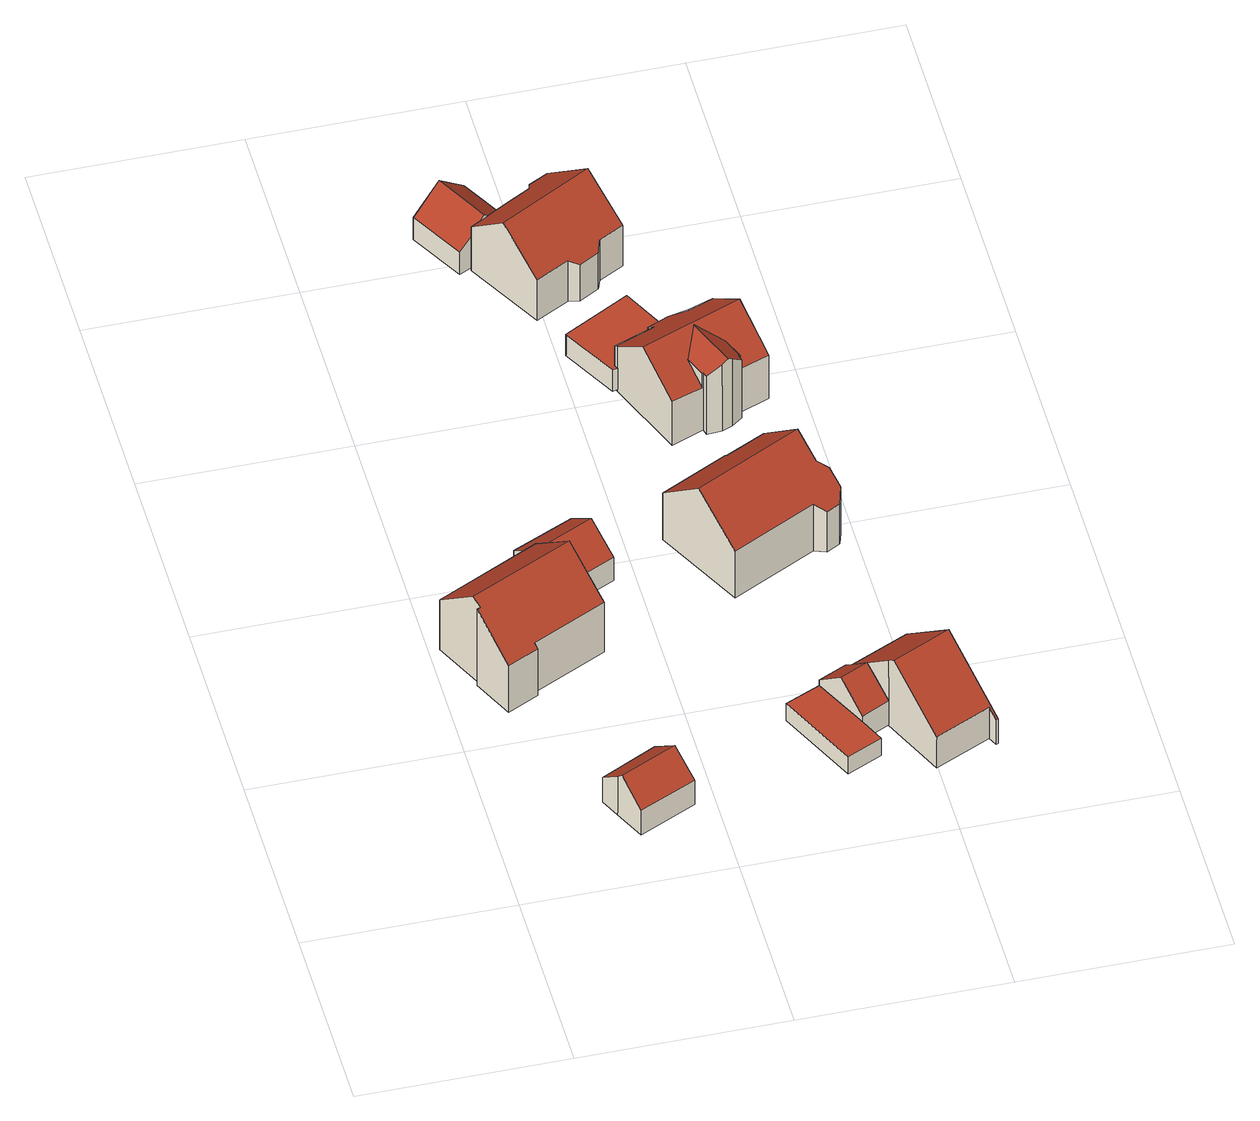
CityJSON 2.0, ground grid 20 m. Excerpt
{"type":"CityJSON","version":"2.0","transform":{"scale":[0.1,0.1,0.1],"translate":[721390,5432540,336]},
"CityObjects":{
"building1":{"type":"Building","attributes":{"Gemeindeschluessel":"09375199","HoeheDach":"346.785","HoeheGrund":"341.626","Methode":"1000","NiedrigsteTraufeDesGebaeudes":"344.607","Geometrietyp2DReferenz":"3000","measuredHeight":5.16,"function":"31001_2000","roofType":"3100"},"geometry":[{"type":"Solid","lod":"2","boundaries":[[[[0,1,2,3]],[[4,5,6,1,0]],[[7,8,3,2]],[[6,9,7,2,1]],[[4,10,11,5]],[[11,10,8,7,9]],[[11,9,6,5]],[[0,3,8,10,4]]]],"semantics":{"surfaces":[{"type":"WallSurface","Flaeche":"18.184","Z_MAX":"2.988","Z_MAX_ASL":"344.614","Z_MIN":"0.000","Z_MIN_ASL":"341.626"},{"type":"GroundSurface","Flaeche":"32.939","Z_MAX":"0.000","Z_MAX_ASL":"341.626","Z_MIN":"0.000","Z_MIN_ASL":"341.626"},{"type":"RoofSurface","Dachneigung":"51.475","Dachorientierung":"154.590","Flaeche":"21.154","Z_MAX":"5.159","Z_MAX_ASL":"346.785","Z_MIN":"2.986","Z_MIN_ASL":"344.612"},{"type":"WallSurface","Flaeche":"22.252","Z_MAX":"5.159","Z_MAX_ASL":"346.785","Z_MIN":"0.000","Z_MIN_ASL":"341.626"},{"type":"WallSurface","Flaeche":"8.276","Z_MAX":"4.716","Z_MAX_ASL":"346.342","Z_MIN":"0.000","Z_MIN_ASL":"341.626"},{"type":"RoofSurface","Dachneigung":"51.466","Dachorientierung":"334.587","Flaeche":"20.952","Z_MAX":"5.159","Z_MAX_ASL":"346.785","Z_MIN":"2.981","Z_MIN_ASL":"344.607"},{"type":"WallSurface","Flaeche":"18.061","Z_MAX":"3.010","Z_MAX_ASL":"344.636","Z_MIN":"0.000","Z_MIN_ASL":"341.626"},{"type":"WallSurface","Flaeche":"13.859","Z_MAX":"5.159","Z_MAX_ASL":"346.785","Z_MIN":"0.000","Z_MIN_ASL":"341.626"}],"values":[[0,1,2,3,4,5,6,7]]}}]},
"building2":{"type":"Building","attributes":{"Gemeindeschluessel":"09375199","HoeheDach":"349.810","HoeheGrund":"339.730","Methode":"2000","NiedrigsteTraufeDesGebaeudes":"345.390","Geometrietyp2DReferenz":"3000","measuredHeight":10.08,"function":"31001_1000","roofType":"3100"},"address":[{"Country":"Germany","Locality":"Sinzing","ThoroughfareName":"Jasminweg 4"}],"geometry":[{"type":"Solid","lod":"2","boundaries":[[[[12,13,14,15]],[[16,17,18,19]],[[20,21,22,23,24]],[[17,16,22,21]],[[12,25,26,27,13]],[[23,27,26,28,24]],[[29,28,26,25]],[[20,24,28,29]],[[15,14,30,31]],[[17,21,20,29,25,12,15,31,18]],[[16,19,30,14,13,27,23,22]],[[31,30,19,18]]]],"semantics":{"surfaces":[{"type":"WallSurface","Flaeche":"48.650","Z_MAX":"6.080","Z_MAX_ASL":"345.810","Z_MIN":"-0.000","Z_MIN_ASL":"339.730"},{"type":"WallSurface","Flaeche":"32.983","Z_MAX":"9.340","Z_MAX_ASL":"349.070","Z_MIN":"-0.000","Z_MIN_ASL":"339.730"},{"type":"WallSurface","Flaeche":"46.934","Z_MAX":"10.080","Z_MAX_ASL":"349.810","Z_MIN":"-0.000","Z_MIN_ASL":"339.730"},{"type":"WallSurface","Flaeche":"3.471","Z_MAX":"9.341","Z_MAX_ASL":"349.071","Z_MIN":"-0.000","Z_MIN_ASL":"339.730"},{"type":"WallSurface","Flaeche":"54.333","Z_MAX":"10.080","Z_MAX_ASL":"349.810","Z_MIN":"-0.000","Z_MIN_ASL":"339.730"},{"type":"RoofSurface","Dachneigung":"50.076","Dachorientierung":"336.356","Flaeche":"67.845","Z_MAX":"10.080","Z_MAX_ASL":"349.810","Z_MIN":"6.116","Z_MIN_ASL":"345.846"},{"type":"WallSurface","Flaeche":"22.586","Z_MAX":"8.678","Z_MAX_ASL":"348.408","Z_MIN":"-0.000","Z_MIN_ASL":"339.730"},{"type":"WallSurface","Flaeche":"67.449","Z_MAX":"6.125","Z_MAX_ASL":"345.855","Z_MIN":"-0.000","Z_MIN_ASL":"339.730"},{"type":"WallSurface","Flaeche":"2.944","Z_MAX":"6.079","Z_MAX_ASL":"345.809","Z_MIN":"-0.000","Z_MIN_ASL":"339.730"},{"type":"GroundSurface","Flaeche":"107.548","Z_MAX":"-0.000","Z_MAX_ASL":"339.730","Z_MIN":"-0.000","Z_MIN_ASL":"339.730"},{"type":"RoofSurface","Dachneigung":"50.076","Dachorientierung":"156.356","Flaeche":"72.394","Z_MAX":"10.080","Z_MAX_ASL":"349.810","Z_MIN":"5.659","Z_MIN_ASL":"345.390"},{"type":"WallSurface","Flaeche":"18.781","Z_MAX":"5.660","Z_MAX_ASL":"345.390","Z_MIN":"-0.000","Z_MIN_ASL":"339.730"}],"values":[[0,1,2,3,4,5,6,7,8,9,10,11]]}}]},
"building3":{"type":"Building","attributes":{"Gemeindeschluessel":"09375199","HoeheDach":"344.920","HoeheGrund":"339.680","Methode":"2000","NiedrigsteTraufeDesGebaeudes":"342.482","Geometrietyp2DReferenz":"3000","measuredHeight":5.24,"function":"31001_2000","roofType":"3100"},"geometry":[{"type":"Solid","lod":"2","boundaries":[[[[29,32,33,34,35]],[[32,36,37,38,33]],[[39,40,25,29,35]],[[33,38,41,34]],[[39,41,38,37,40]],[[35,34,41,39]],[[25,36,32,29]],[[40,37,36,25]]]],"semantics":{"surfaces":[{"type":"WallSurface","Flaeche":"12.473","Z_MAX":"5.240","Z_MAX_ASL":"344.920","Z_MIN":"0.000","Z_MIN_ASL":"339.680"},{"type":"RoofSurface","Dachneigung":"52.768","Dachorientierung":"154.739","Flaeche":"25.948","Z_MAX":"5.240","Z_MAX_ASL":"344.920","Z_MIN":"2.802","Z_MIN_ASL":"342.482"},{"type":"GroundSurface","Flaeche":"38.730","Z_MAX":"0.000","Z_MAX_ASL":"339.680","Z_MIN":"0.000","Z_MIN_ASL":"339.680"},{"type":"RoofSurface","Dachneigung":"52.755","Dachorientierung":"334.736","Flaeche":"22.701","Z_MAX":"5.240","Z_MAX_ASL":"344.920","Z_MIN":"3.117","Z_MIN_ASL":"342.797"},{"type":"WallSurface","Flaeche":"24.496","Z_MAX":"5.240","Z_MAX_ASL":"344.920","Z_MIN":"0.000","Z_MIN_ASL":"339.680"},{"type":"WallSurface","Flaeche":"20.187","Z_MAX":"3.117","Z_MAX_ASL":"342.797","Z_MIN":"0.000","Z_MIN_ASL":"339.680"},{"type":"WallSurface","Flaeche":"12.095","Z_MAX":"5.122","Z_MAX_ASL":"344.802","Z_MIN":"0.000","Z_MIN_ASL":"339.680"},{"type":"WallSurface","Flaeche":"18.184","Z_MAX":"2.822","Z_MAX_ASL":"342.502","Z_MIN":"0.000","Z_MIN_ASL":"339.680"}],"values":[[0,1,2,3,4,5,6,7]]}}]},
"building4":{"type":"Building","attributes":{"Gemeindeschluessel":"09375199","HoeheDach":"340.840","HoeheGrund":"338.660","Methode":"2000","NiedrigsteTraufeDesGebaeudes":"340.840","Geometrietyp2DReferenz":"3000","measuredHeight":2.18,"function":"51009_1610","roofType":"1000"},"geometry":[{"type":"Solid","lod":"2","boundaries":[[[[42,43,44,45]],[[44,43,46,47,48]],[[45,44,48,49]],[[49,48,47,50]],[[50,47,46,51]],[[49,50,51,42,45]],[[51,46,43,42]]]],"semantics":{"surfaces":[{"type":"WallSurface","Flaeche":"8.160","Z_MAX":"2.180","Z_MAX_ASL":"340.840","Z_MIN":"0.000","Z_MIN_ASL":"338.660"},{"type":"RoofSurface","Dachneigung":"90.000","Dachorientierung":"-1.000","Flaeche":"32.106","Z_MAX":"2.180","Z_MAX_ASL":"340.840","Z_MIN":"2.180","Z_MIN_ASL":"340.840"},{"type":"WallSurface","Flaeche":"18.801","Z_MAX":"2.180","Z_MAX_ASL":"340.840","Z_MIN":"0.000","Z_MIN_ASL":"338.660"},{"type":"WallSurface","Flaeche":"8.083","Z_MAX":"2.180","Z_MAX_ASL":"340.840","Z_MIN":"0.000","Z_MIN_ASL":"338.660"},{"type":"WallSurface","Flaeche":"13.081","Z_MAX":"2.180","Z_MAX_ASL":"340.840","Z_MIN":"0.000","Z_MIN_ASL":"338.660"},{"type":"GroundSurface","Flaeche":"32.106","Z_MAX":"0.000","Z_MAX_ASL":"338.660","Z_MIN":"0.000","Z_MIN_ASL":"338.660"},{"type":"WallSurface","Flaeche":"5.705","Z_MAX":"2.180","Z_MAX_ASL":"340.840","Z_MIN":"0.000","Z_MIN_ASL":"338.660"}],"values":[[0,1,2,3,4,5,6]]}}]},
"building5":{"type":"Building","attributes":{"Gemeindeschluessel":"09375199","HoeheDach":"343.990","HoeheGrund":"338.570","Methode":"2000","NiedrigsteTraufeDesGebaeudes":"341.507","Geometrietyp2DReferenz":"3000","measuredHeight":5.42,"function":"31001_2000","roofType":"3100"},"geometry":[{"type":"Solid","lod":"2","boundaries":[[[[52,53,54,55,56]],[[57,54,53,58,59]],[[57,59,60,61,62]],[[63,58,53,52]],[[62,55,54,57]],[[59,58,63,60]],[[61,56,55,62]],[[60,63,52,56,61]]]],"semantics":{"surfaces":[{"type":"RoofSurface","Dachneigung":"50.420","Dachorientierung":"334.872","Flaeche":"11.569","Z_MAX":"5.420","Z_MAX_ASL":"343.990","Z_MIN":"2.937","Z_MIN_ASL":"341.507"},{"type":"WallSurface","Flaeche":"21.763","Z_MAX":"5.420","Z_MAX_ASL":"343.990","Z_MIN":"0.000","Z_MIN_ASL":"338.570"},{"type":"GroundSurface","Flaeche":"17.851","Z_MAX":"0.000","Z_MAX_ASL":"338.570","Z_MIN":"0.000","Z_MIN_ASL":"338.570"},{"type":"RoofSurface","Dachneigung":"50.407","Dachorientierung":"154.884","Flaeche":"11.592","Z_MAX":"5.420","Z_MAX_ASL":"343.990","Z_MIN":"2.941","Z_MIN_ASL":"341.511"},{"type":"WallSurface","Flaeche":"3.303","Z_MAX":"3.757","Z_MAX_ASL":"342.327","Z_MIN":"0.000","Z_MIN_ASL":"338.570"},{"type":"WallSurface","Flaeche":"8.780","Z_MAX":"2.941","Z_MAX_ASL":"341.511","Z_MIN":"0.000","Z_MIN_ASL":"338.570"},{"type":"WallSurface","Flaeche":"8.736","Z_MAX":"2.942","Z_MAX_ASL":"341.512","Z_MIN":"0.000","Z_MIN_ASL":"338.570"},{"type":"WallSurface","Flaeche":"25.079","Z_MAX":"5.420","Z_MAX_ASL":"343.990","Z_MIN":"0.000","Z_MIN_ASL":"338.570"}],"values":[[0,1,2,3,4,5,6,7]]}}]},
"building6":{"type":"Building","attributes":{"Gemeindeschluessel":"09375199","HoeheDach":"342.050","HoeheGrund":"336.750","Methode":"2000","NiedrigsteTraufeDesGebaeudes":"339.459","Geometrietyp2DReferenz":"3000","measuredHeight":5.3,"function":"31001_2463","roofType":"3100"},"geometry":[{"type":"Solid","lod":"2","boundaries":[[[[64,65,66,67,68]],[[69,70,71,72,73]],[[64,68,69,73,74]],[[73,72,75,74]],[[71,70,67,66]],[[74,75,65,64]],[[68,67,70,69]],[[75,72,71,66,65]]]],"semantics":{"surfaces":[{"type":"WallSurface","Flaeche":"24.214","Z_MAX":"5.300","Z_MAX_ASL":"342.050","Z_MIN":"0.000","Z_MIN_ASL":"336.750"},{"type":"WallSurface","Flaeche":"19.758","Z_MAX":"5.300","Z_MAX_ASL":"342.050","Z_MIN":"0.000","Z_MIN_ASL":"336.750"},{"type":"GroundSurface","Flaeche":"35.980","Z_MAX":"0.000","Z_MAX_ASL":"336.750","Z_MIN":"0.000","Z_MIN_ASL":"336.750"},{"type":"WallSurface","Flaeche":"4.546","Z_MAX":"3.890","Z_MAX_ASL":"340.640","Z_MIN":"0.000","Z_MIN_ASL":"336.750"},{"type":"RoofSurface","Dachneigung":"49.475","Dachorientierung":"61.635","Flaeche":"23.326","Z_MAX":"5.300","Z_MAX_ASL":"342.050","Z_MIN":"2.709","Z_MIN_ASL":"339.459"},{"type":"WallSurface","Flaeche":"16.408","Z_MAX":"2.713","Z_MAX_ASL":"339.463","Z_MIN":"0.000","Z_MIN_ASL":"336.750"},{"type":"WallSurface","Flaeche":"15.705","Z_MAX":"2.726","Z_MAX_ASL":"339.476","Z_MIN":"0.000","Z_MIN_ASL":"336.750"},{"type":"RoofSurface","Dachneigung":"49.488","Dachorientierung":"241.639","Flaeche":"24.004","Z_MAX":"5.300","Z_MAX_ASL":"342.050","Z_MIN":"2.713","Z_MIN_ASL":"339.463"}],"values":[[0,1,2,3,4,5,6,7]]}}]},
"building7":{"type":"Building","attributes":{"Gemeindeschluessel":"09375199","HoeheDach":"346.865","HoeheGrund":"337.070","Methode":"2000","NiedrigsteTraufeDesGebaeudes":"342.027","Geometrietyp2DReferenz":"3000","measuredHeight":9.79,"function":"31001_1000","roofType":"3100"},"address":[{"Country":"Germany","Locality":"Sinzing","ThoroughfareName":"Jasminweg 2"}],"geometry":[{"type":"Solid","lod":"2","boundaries":[[[[76,77,78,79]],[[80,81,82,83]],[[84,85,86,87]],[[88,89,77,76]],[[90,91,92,93,94]],[[95,79,78,96,97]],[[98,99,87,86]],[[84,87,99,94,93,96,78,77,89]],[[90,94,99,98]],[[95,97,81,80]],[[85,84,89,88]],[[83,82,92,91]],[[96,93,92,82,81,97]],[[85,88,76,79,95,80,83,91,90,98,86]]]],"semantics":{"surfaces":[{"type":"WallSurface","Flaeche":"51.374","Z_MAX":"5.698","Z_MAX_ASL":"342.768","Z_MIN":"-0.000","Z_MIN_ASL":"337.070"},{"type":"WallSurface","Flaeche":"2.136","Z_MAX":"6.043","Z_MAX_ASL":"343.114","Z_MIN":"-0.000","Z_MIN_ASL":"337.070"},{"type":"WallSurface","Flaeche":"7.298","Z_MAX":"5.774","Z_MAX_ASL":"342.844","Z_MIN":"-0.000","Z_MIN_ASL":"337.070"},{"type":"WallSurface","Flaeche":"6.691","Z_MAX":"5.696","Z_MAX_ASL":"342.766","Z_MIN":"-0.000","Z_MIN_ASL":"337.070"},{"type":"WallSurface","Flaeche":"56.733","Z_MAX":"9.795","Z_MAX_ASL":"346.865","Z_MIN":"-0.000","Z_MIN_ASL":"337.070"},{"type":"WallSurface","Flaeche":"75.439","Z_MAX":"9.795","Z_MAX_ASL":"346.865","Z_MIN":"-0.000","Z_MIN_ASL":"337.070"},{"type":"WallSurface","Flaeche":"9.566","Z_MAX":"7.027","Z_MAX_ASL":"344.097","Z_MIN":"-0.000","Z_MIN_ASL":"337.070"},{"type":"RoofSurface","Dachneigung":"50.032","Dachorientierung":"155.556","Flaeche":"78.385","Z_MAX":"9.795","Z_MAX_ASL":"346.865","Z_MIN":"4.957","Z_MIN_ASL":"342.027"},{"type":"WallSurface","Flaeche":"9.104","Z_MAX":"7.761","Z_MAX_ASL":"344.831","Z_MIN":"-0.000","Z_MIN_ASL":"337.070"},{"type":"WallSurface","Flaeche":"41.441","Z_MAX":"5.742","Z_MAX_ASL":"342.812","Z_MIN":"-0.000","Z_MIN_ASL":"337.070"},{"type":"WallSurface","Flaeche":"7.456","Z_MAX":"4.959","Z_MAX_ASL":"342.029","Z_MIN":"-0.000","Z_MIN_ASL":"337.070"},{"type":"WallSurface","Flaeche":"25.754","Z_MAX":"6.046","Z_MAX_ASL":"343.116","Z_MIN":"-0.000","Z_MIN_ASL":"337.070"},{"type":"RoofSurface","Dachneigung":"50.032","Dachorientierung":"335.556","Flaeche":"70.476","Z_MAX":"9.795","Z_MAX_ASL":"346.865","Z_MIN":"5.740","Z_MIN_ASL":"342.810"},{"type":"GroundSurface","Flaeche":"114.087","Z_MAX":"-0.000","Z_MAX_ASL":"337.070","Z_MIN":"-0.000","Z_MIN_ASL":"337.070"}],"values":[[0,1,2,3,4,5,6,7,8,9,10,11,12,13]]}}]},
"building8":{"type":"Building","attributes":{"Gemeindeschluessel":"09375199","HoeheDach":"347.230","HoeheGrund":"338.470","Methode":"2000","NiedrigsteTraufeDesGebaeudes":"341.524","Geometrietyp2DReferenz":"3000","measuredHeight":8.76,"function":"31001_1000","roofType":"3100"},"address":[{"Country":"Germany","Locality":"Sinzing","ThoroughfareName":"Jasminweg 1a"}],"geometry":[{"type":"Solid","lod":"2","boundaries":[[[[100,101,102,103]],[[104,105,106,107,108]],[[109,54,107,106]],[[110,111,108,107,54]],[[100,103,104,108,111,112]],[[113,110,54,109]],[[101,114,113,109,106,105,102]],[[113,114,112,111,110]],[[105,104,103,102]],[[101,100,112,114]]]],"semantics":{"surfaces":[{"type":"WallSurface","Flaeche":"3.430","Z_MAX":"3.876","Z_MAX_ASL":"342.346","Z_MIN":"-0.000","Z_MIN_ASL":"338.470"},{"type":"WallSurface","Flaeche":"77.785","Z_MAX":"8.760","Z_MAX_ASL":"347.230","Z_MIN":"-0.000","Z_MIN_ASL":"338.470"},{"type":"WallSurface","Flaeche":"23.893","Z_MAX":"3.871","Z_MAX_ASL":"342.342","Z_MIN":"-0.000","Z_MIN_ASL":"338.470"},{"type":"RoofSurface","Dachneigung":"50.299","Dachorientierung":"337.216","Flaeche":"47.112","Z_MAX":"8.760","Z_MAX_ASL":"347.230","Z_MIN":"3.871","Z_MIN_ASL":"342.342"},{"type":"RoofSurface","Dachneigung":"50.300","Dachorientierung":"157.215","Flaeche":"47.252","Z_MAX":"8.760","Z_MAX_ASL":"347.230","Z_MIN":"3.054","Z_MIN_ASL":"341.524"},{"type":"WallSurface","Flaeche":"29.810","Z_MAX":"8.030","Z_MAX_ASL":"346.500","Z_MIN":"-0.000","Z_MIN_ASL":"338.470"},{"type":"GroundSurface","Flaeche":"72.603","Z_MAX":"-0.000","Z_MAX_ASL":"338.470","Z_MIN":"-0.000","Z_MIN_ASL":"338.470"},{"type":"WallSurface","Flaeche":"44.569","Z_MAX":"8.760","Z_MAX_ASL":"347.230","Z_MIN":"-0.000","Z_MIN_ASL":"338.470"},{"type":"WallSurface","Flaeche":"0.630","Z_MAX":"3.054","Z_MAX_ASL":"341.524","Z_MIN":"-0.000","Z_MIN_ASL":"338.470"},{"type":"WallSurface","Flaeche":"22.949","Z_MAX":"3.876","Z_MAX_ASL":"342.346","Z_MIN":"-0.000","Z_MIN_ASL":"338.470"}],"values":[[0,1,2,3,4,5,6,7,8,9]]}}]},
"building9":{"type":"Building","attributes":{"Gemeindeschluessel":"09375199","HoeheDach":"339.500","HoeheGrund":"336.880","Methode":"2000","NiedrigsteTraufeDesGebaeudes":"339.500","Geometrietyp2DReferenz":"3000","measuredHeight":2.62,"function":"31001_2463","roofType":"1000"},"geometry":[{"type":"Solid","lod":"2","boundaries":[[[[115,116,117,118]],[[119,118,117,120,121,122,123,124]],[[116,125,120,117]],[[115,118,119,126]],[[125,116,115,126,127,128,129,130]],[[128,127,124,123]],[[129,122,121,130]],[[128,123,122,129]],[[125,130,121,120]],[[127,126,119,124]]]],"semantics":{"surfaces":[{"type":"WallSurface","Flaeche":"1.053","Z_MAX":"2.620","Z_MAX_ASL":"339.500","Z_MIN":"0.000","Z_MIN_ASL":"336.880"},{"type":"RoofSurface","Dachneigung":"90.000","Dachorientierung":"-1.000","Flaeche":"42.631","Z_MAX":"2.620","Z_MAX_ASL":"339.500","Z_MIN":"2.620","Z_MIN_ASL":"339.500"},{"type":"WallSurface","Flaeche":"10.865","Z_MAX":"2.620","Z_MAX_ASL":"339.500","Z_MIN":"0.000","Z_MIN_ASL":"336.880"},{"type":"WallSurface","Flaeche":"1.218","Z_MAX":"2.620","Z_MAX_ASL":"339.500","Z_MIN":"0.000","Z_MIN_ASL":"336.880"},{"type":"GroundSurface","Flaeche":"42.631","Z_MAX":"0.000","Z_MAX_ASL":"336.880","Z_MIN":"0.000","Z_MIN_ASL":"336.880"},{"type":"WallSurface","Flaeche":"19.065","Z_MAX":"2.620","Z_MAX_ASL":"339.500","Z_MIN":"0.000","Z_MIN_ASL":"336.880"},{"type":"WallSurface","Flaeche":"6.066","Z_MAX":"2.620","Z_MAX_ASL":"339.500","Z_MIN":"0.000","Z_MIN_ASL":"336.880"},{"type":"WallSurface","Flaeche":"14.832","Z_MAX":"2.620","Z_MAX_ASL":"339.500","Z_MIN":"0.000","Z_MIN_ASL":"336.880"},{"type":"WallSurface","Flaeche":"2.469","Z_MAX":"2.620","Z_MAX_ASL":"339.500","Z_MIN":"0.000","Z_MIN_ASL":"336.880"},{"type":"WallSurface","Flaeche":"16.112","Z_MAX":"2.620","Z_MAX_ASL":"339.500","Z_MIN":"0.000","Z_MIN_ASL":"336.880"}],"values":[[0,1,2,3,4,5,6,7,8,9]]}}]},
"building10":{"type":"Building","attributes":{"Gemeindeschluessel":"09375199","HoeheDach":"345.223","HoeheGrund":"336.470","Methode":"1000","NiedrigsteTraufeDesGebaeudes":"340.885","Geometrietyp2DReferenz":"3000","measuredHeight":8.75,"function":"31001_1000","roofType":"3100"},"address":[{"Country":"Germany","Locality":"Sinzing","ThoroughfareName":"Fliederweg 5"}],"geometry":[{"type":"Solid","lod":"2","boundaries":[[[[131,132,133,134,135,136,137,138]],[[138,137,139,140,141,142,143]],[[144,136,135,145]],[[146,139,137,136,144]],[[147,143,142,148]],[[149,141,140,150]],[[150,140,139,146]],[[151,132,131,152]],[[145,135,134,153]],[[146,144,145,153,154,151,152,147,148,149,150]],[[154,133,132,151]],[[152,131,138,143,147]],[[153,134,133,154]],[[148,142,141,149]]]],"semantics":{"surfaces":[{"type":"RoofSurface","Dachneigung":"50.557","Dachorientierung":"153.553","Flaeche":"62.470","Z_MAX":"8.753","Z_MAX_ASL":"345.223","Z_MIN":"4.428","Z_MIN_ASL":"340.899"},{"type":"RoofSurface","Dachneigung":"50.557","Dachorientierung":"333.553","Flaeche":"60.152","Z_MAX":"8.753","Z_MAX_ASL":"345.223","Z_MIN":"4.415","Z_MIN_ASL":"340.885"},{"type":"WallSurface","Flaeche":"13.983","Z_MAX":"5.045","Z_MAX_ASL":"341.515","Z_MIN":"-0.000","Z_MIN_ASL":"336.470"},{"type":"WallSurface","Flaeche":"65.800","Z_MAX":"8.753","Z_MAX_ASL":"345.223","Z_MIN":"-0.000","Z_MIN_ASL":"336.470"},{"type":"WallSurface","Flaeche":"24.592","Z_MAX":"5.348","Z_MAX_ASL":"341.819","Z_MIN":"-0.000","Z_MIN_ASL":"336.470"},{"type":"WallSurface","Flaeche":"5.964","Z_MAX":"5.134","Z_MAX_ASL":"341.604","Z_MIN":"-0.000","Z_MIN_ASL":"336.470"},{"type":"WallSurface","Flaeche":"9.561","Z_MAX":"4.419","Z_MAX_ASL":"340.889","Z_MIN":"-0.000","Z_MIN_ASL":"336.470"},{"type":"WallSurface","Flaeche":"18.297","Z_MAX":"5.046","Z_MAX_ASL":"341.516","Z_MIN":"-0.000","Z_MIN_ASL":"336.470"},{"type":"WallSurface","Flaeche":"4.977","Z_MAX":"5.041","Z_MAX_ASL":"341.511","Z_MIN":"-0.000","Z_MIN_ASL":"336.470"},{"type":"GroundSurface","Flaeche":"94.695","Z_MAX":"-0.000","Z_MAX_ASL":"336.470","Z_MIN":"-0.000","Z_MIN_ASL":"336.470"},{"type":"WallSurface","Flaeche":"5.042","Z_MAX":"5.030","Z_MAX_ASL":"341.501","Z_MIN":"-0.000","Z_MIN_ASL":"336.470"},{"type":"WallSurface","Flaeche":"60.274","Z_MAX":"8.753","Z_MAX_ASL":"345.223","Z_MIN":"-0.000","Z_MIN_ASL":"336.470"},{"type":"WallSurface","Flaeche":"10.034","Z_MAX":"4.440","Z_MAX_ASL":"340.910","Z_MIN":"-0.000","Z_MIN_ASL":"336.470"},{"type":"WallSurface","Flaeche":"12.592","Z_MAX":"5.142","Z_MAX_ASL":"341.612","Z_MIN":"-0.000","Z_MIN_ASL":"336.470"}],"values":[[0,1,2,3,4,5,6,7,8,9,10,11,12,13]]}}]},
"building11":{"type":"Building","attributes":{"Gemeindeschluessel":"09375199","HoeheDach":"345.340","HoeheGrund":"336.670","Methode":"2000","NiedrigsteTraufeDesGebaeudes":"341.119","Geometrietyp2DReferenz":"3000","measuredHeight":8.67,"function":"31001_1000","roofType":"3100"},"address":[{"Country":"Germany","Locality":"Sinzing","ThoroughfareName":"Fliederweg 6"}],"geometry":[{"type":"Solid","lod":"2","boundaries":[[[[155,156,157,158,159,160]],[[161,162,163,164,165,166]],[[160,167,168,155]],[[156,169,170,171,157]],[[155,168,172,173,174,162,161,175,176,177,178,179,180,169,156]],[[181,159,158]],[[178,182,183,179]],[[173,184,185,174]],[[176,186,187,177]],[[171,170,188,183,182,187,186,189,190]],[[185,163,162,174]],[[177,187,182,178]],[[180,188,170,169]],[[179,183,188,180]],[[160,159,181,191,192,193,167]],[[165,164,194]],[[171,190,166,165,194,191,181,158,157]],[[185,184,192,191,194,164,163]],[[175,161,166,190,189]],[[173,172,193,192,184]],[[168,167,193,172]],[[175,189,186,176]]]],"semantics":{"surfaces":[{"type":"WallSurface","Flaeche":"18.058","Z_MAX":"7.170","Z_MAX_ASL":"343.840","Z_MIN":"-0.000","Z_MIN_ASL":"336.670"},{"type":"WallSurface","Flaeche":"17.877","Z_MAX":"7.068","Z_MAX_ASL":"343.738","Z_MIN":"-0.000","Z_MIN_ASL":"336.670"},{"type":"WallSurface","Flaeche":"4.467","Z_MAX":"7.170","Z_MAX_ASL":"343.840","Z_MIN":"-0.000","Z_MIN_ASL":"336.670"},{"type":"WallSurface","Flaeche":"60.093","Z_MAX":"8.670","Z_MAX_ASL":"345.340","Z_MIN":"-0.000","Z_MIN_ASL":"336.670"},{"type":"GroundSurface","Flaeche":"96.967","Z_MAX":"-0.000","Z_MAX_ASL":"336.670","Z_MIN":"-0.000","Z_MIN_ASL":"336.670"},{"type":"WallSurface","Flaeche":"1.866","Z_MAX":"7.000","Z_MAX_ASL":"343.670","Z_MIN":"5.332","Z_MIN_ASL":"342.002"},{"type":"WallSurface","Flaeche":"10.451","Z_MAX":"4.580","Z_MAX_ASL":"341.250","Z_MIN":"-0.000","Z_MIN_ASL":"336.670"},{"type":"WallSurface","Flaeche":"10.930","Z_MAX":"8.156","Z_MAX_ASL":"344.826","Z_MIN":"-0.000","Z_MIN_ASL":"336.670"},{"type":"WallSurface","Flaeche":"21.819","Z_MAX":"5.314","Z_MAX_ASL":"341.984","Z_MIN":"-0.000","Z_MIN_ASL":"336.670"},{"type":"RoofSurface","Dachneigung":"52.096","Dachorientierung":"340.487","Flaeche":"60.033","Z_MAX":"8.670","Z_MAX_ASL":"345.340","Z_MIN":"4.449","Z_MIN_ASL":"341.119"},{"type":"WallSurface","Flaeche":"4.390","Z_MAX":"7.085","Z_MAX_ASL":"343.756","Z_MIN":"-0.000","Z_MIN_ASL":"336.670"},{"type":"WallSurface","Flaeche":"4.662","Z_MAX":"5.314","Z_MAX_ASL":"341.984","Z_MIN":"-0.000","Z_MIN_ASL":"336.670"},{"type":"WallSurface","Flaeche":"14.458","Z_MAX":"5.536","Z_MAX_ASL":"342.206","Z_MIN":"-0.000","Z_MIN_ASL":"336.670"},{"type":"WallSurface","Flaeche":"9.440","Z_MAX":"5.507","Z_MAX_ASL":"342.178","Z_MIN":"-0.000","Z_MIN_ASL":"336.670"},{"type":"RoofSurface","Dachneigung":"52.407","Dachorientierung":"71.340","Flaeche":"10.477","Z_MAX":"8.580","Z_MAX_ASL":"345.250","Z_MIN":"7.000","Z_MIN_ASL":"343.670"},{"type":"WallSurface","Flaeche":"1.795","Z_MAX":"7.000","Z_MAX_ASL":"343.670","Z_MIN":"5.364","Z_MIN_ASL":"342.034"},{"type":"RoofSurface","Dachneigung":"53.290","Dachorientierung":"160.484","Flaeche":"41.085","Z_MAX":"8.670","Z_MAX_ASL":"345.340","Z_MIN":"5.310","Z_MIN_ASL":"341.980"},{"type":"RoofSurface","Dachneigung":"52.403","Dachorientierung":"251.343","Flaeche":"10.552","Z_MAX":"8.580","Z_MAX_ASL":"345.250","Z_MIN":"7.000","Z_MIN_ASL":"343.670"},{"type":"WallSurface","Flaeche":"59.622","Z_MAX":"8.670","Z_MAX_ASL":"345.340","Z_MIN":"-0.000","Z_MIN_ASL":"336.670"},{"type":"WallSurface","Flaeche":"8.301","Z_MAX":"8.580","Z_MAX_ASL":"345.250","Z_MIN":"-0.000","Z_MIN_ASL":"336.670"},{"type":"WallSurface","Flaeche":"11.114","Z_MAX":"8.242","Z_MAX_ASL":"344.912","Z_MIN":"-0.000","Z_MIN_ASL":"336.670"},{"type":"WallSurface","Flaeche":"2.156","Z_MAX":"5.524","Z_MAX_ASL":"342.194","Z_MIN":"-0.000","Z_MIN_ASL":"336.670"}],"values":[[0,1,2,3,4,5,6,7,8,9,10,11,12,13,14,15,16,17,18,19,20,21]]}}]}
},
"vertices":[
[113,9,56],[168,35,56],[168,35,86],[113,9,86],[99,39,56],[90,58,56],[144,85,56],[156,60,108],[102,34,108],[144,85,86],[99,39,103],[90,58,86],
[142,261,37],[142,261,98],[70,226,98],[70,226,37],[23,247,131],[23,247,37],[42,207,37],[42,207,94],[2,299,37],[26,248,37],[26,248,131],[22,256,138],[2,299,98],[114,319,37],[114,319,124],[121,304,138],[101,347,99],[101,347,37],[72,222,94],[72,222,37],
[101,347,88],[100,348,89],[88,374,68],[88,374,37],[114,319,65],[172,347,65],[159,376,89],[147,401,37],[172,347,37],[147,401,68],
[350,85,27],[350,85,48],[316,69,48],[316,69,27],[339,109,48],[313,163,48],[279,148,48],[279,148,27],[313,163,27],[339,109,27],
[326,136,80],[353,149,80],[344,167,63],[340,176,55],[313,163,55],[344,167,26],[366,122,55],[366,122,26],[339,109,26],[313,163,26],[340,176,26],[339,109,55],
[112,838,8],[112,838,35],[139,852,61],[165,867,35],[165,867,8],[193,816,8],[193,816,35],[167,800,61],[153,791,46],[153,791,8],[141,785,8],[141,785,35],
[358,367,11],[358,367,68],[277,326,68],[277,326,11],[298,446,11],[298,446,68],[299,443,71],[299,443,11],[383,370,60],[383,370,11],[387,383,11],[387,383,68],[370,363,11],[370,363,60],[369,400,11],[337,462,11],[337,462,71],[358,422,109],[369,400,88],[233,413,11],[255,370,109],[233,413,68],[380,396,11],[380,396,81],
[448,85,63],[448,85,25],[452,76,25],[452,76,55],[454,77,55],[454,77,25],[400,193,25],[400,193,63],[425,140,112],[344,167,25],[366,122,105],[369,114,112],[394,60,63],[366,122,25],[394,60,25],
[241,609,9],[239,613,9],[239,613,35],[241,609,35],[236,608,35],[278,627,35],[275,636,35],[296,646,35],[271,697,35],[207,662,35],[278,627,9],[236,608,9],[207,662,9],[271,697,9],[296,646,9],[275,636,9],
[194,715,55],[226,732,55],[237,730,49],[256,741,49],[260,751,55],[284,764,55],[262,804,92],[173,755,92],[237,850,49],[218,840,49],[215,828,56],[193,816,56],[153,791,58],[284,764,5],[260,751,5],[237,850,5],[153,791,5],[193,816,5],[215,828,5],[218,840,5],[226,732,5],[194,715,5],[256,741,5],[237,730,5],
[337,556,7],[368,568,7],[368,568,60],[339,557,60],[339,557,77],[337,556,78],[271,531,7],[302,543,7],[302,543,77],[301,542,77],[301,542,60],[271,531,61],[339,550,78],[339,550,7],[337,648,7],[337,648,62],[352,610,93],[328,542,7],[318,538,7],[304,537,7],[241,609,7],[239,613,7],[278,627,7],[275,636,7],[296,646,7],[313,639,7],[331,578,77],[275,636,52],[296,646,51],[318,538,88],[304,537,78],[239,613,59],[278,627,60],[313,639,62],[241,609,62],[255,572,93],[305,590,92],[324,540,92],[328,542,89],[293,563,77]
]}
